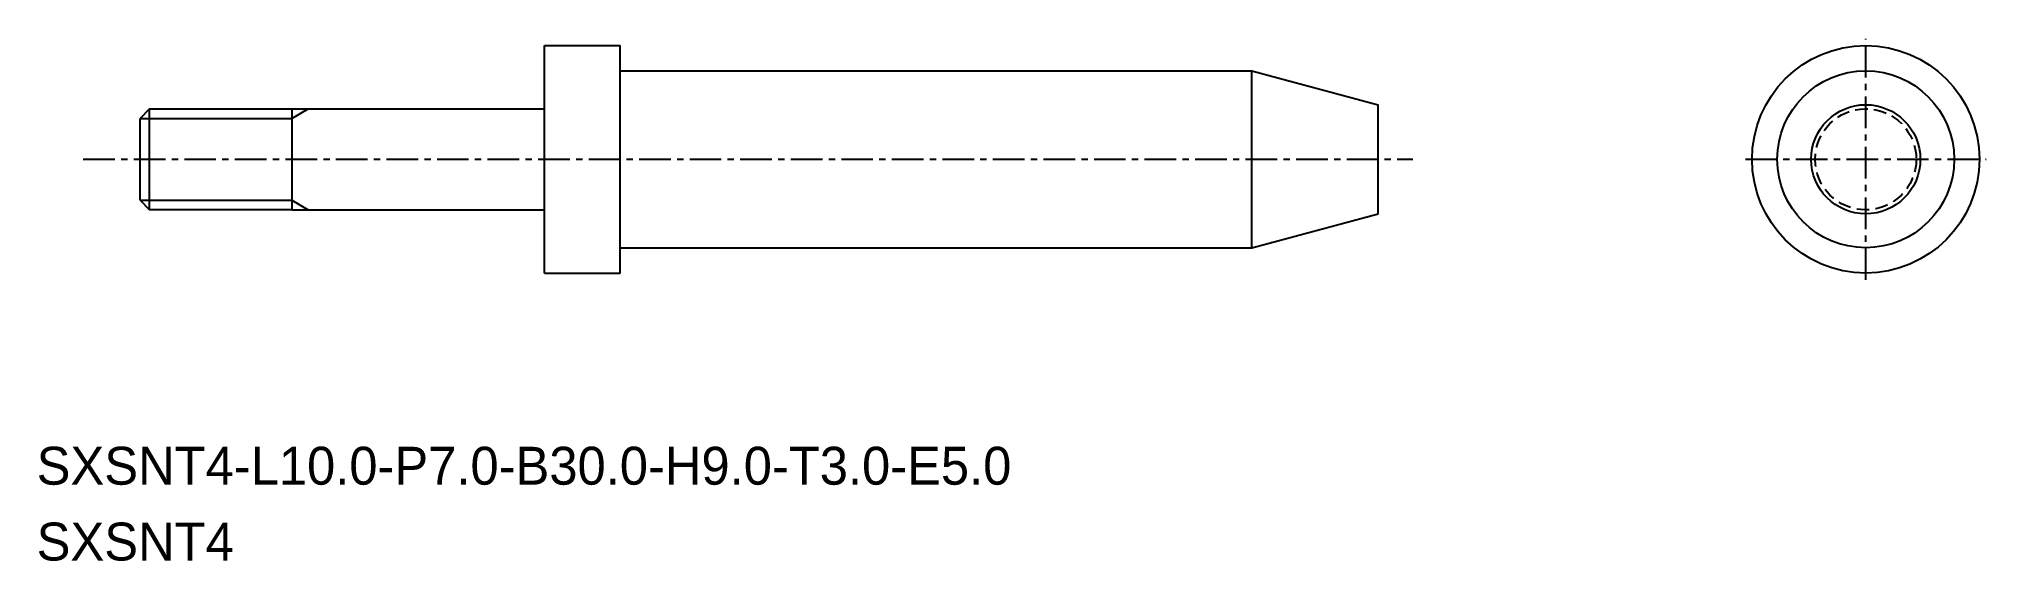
# Model space of a CAD drawing. Extents: x -1915 to -1838, y -575.3 to -554.7.
import ezdxf

# ---------------------------------------------------------------- set-up
doc = ezdxf.new("R2010")
doc.units = 0
doc.linetypes.add('CENTER', pattern=[2, 1.25, -0.25, 0.25, -0.25])
doc.linetypes.add('DASHED', pattern=[0.75, 0.5, -0.25])
doc.layers.get('0').update_dxf_attribs({"linetype": 'CONTINUOUS'})
doc.layers.add('CENTER', color=1, linetype='CENTER')

msp = doc.modelspace()

# ---------------------------------------------------------------- linework, layer by layer
at = {"color": 7, "linetype": 'CONTINUOUS'}
for p, q in [((-1895.019, -554.928), (-1892.019, -554.928)), ((-1895.019, -563.928), (-1895.019, -554.928)), ((-1892.019, -563.928), (-1892.019, -554.928)), ((-1892.019, -555.928), (-1867.019, -555.928)), ((-1867.019, -562.928), (-1867.019, -555.928)), ((-1910.64, -557.428), (-1911.019, -557.807)), ((-1911.019, -561.049), (-1911.019, -557.807)), ((-1910.64, -557.428), (-1905.019, -557.428)), ((-1910.64, -561.428), (-1910.64, -557.428)), ((-1905.019, -557.428), (-1895.019, -557.428)), ((-1905.019, -557.428), (-1905.019, -561.428)), ((-1862.019, -561.589), (-1862.019, -557.268)), ((-1911.019, -561.049), (-1910.64, -561.428)), ((-1905.019, -561.428), (-1910.64, -561.428)), ((-1905.019, -561.428), (-1895.019, -561.428)), ((-1892.019, -562.928), (-1867.019, -562.928)), ((-1895.019, -563.928), (-1892.019, -563.928))]:
    msp.add_line(p, q, dxfattribs=at)
for p, q in [((-1867.019, -555.928), (-1862.019, -557.268)), ((-1867.019, -562.928), (-1862.019, -561.589))]:
    msp.add_line(p, q)
at = {"color": 3, "linetype": 'CONTINUOUS'}
for p, q in [((-1911.019, -557.807), (-1905.019, -557.807)), ((-1905.019, -557.807), (-1904.362, -557.428)), ((-1911.019, -561.049), (-1905.019, -561.049)), ((-1905.019, -561.049), (-1904.362, -561.428))]:
    msp.add_line(p, q, dxfattribs=at)
for radius in [4.5, 3.5, 2.16]:
    msp.add_circle((-1842.725, -559.428), radius)
at = {"color": 3, "linetype": 'DASHED'}
msp.add_circle((-1842.725, -559.428), 2, dxfattribs=at)
at = {"layer": 'CENTER', "color": 1, "linetype": 'CENTER'}
for p, q in [((-1842.725, -564.19), (-1842.725, -554.667)), ((-1913.265, -559.428), (-1860.649, -559.428)), ((-1847.487, -559.428), (-1837.963, -559.428))]:
    msp.add_line(p, q, dxfattribs=at)

# ---------------------------------------------------------------- texts
for s, p in [('SXSNT4-L10.0-P7.0-B30.0-H9.0-T3.0-E5.0', (-1915.112, -572.3)), ('SXSNT4', (-1915.112, -575.3))]:
    msp.add_text(s, height=1.5).set_placement(p)

doc.saveas('drawing.dxf')
